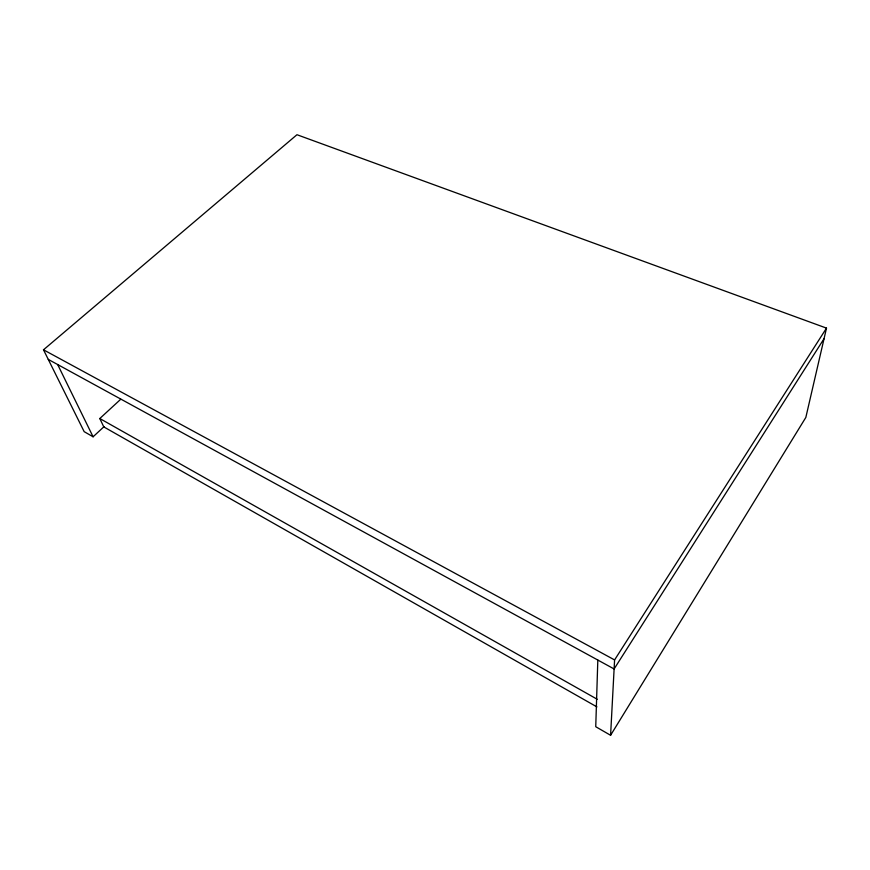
<?xml version="1.0" encoding="UTF-8"?>
<svg xmlns="http://www.w3.org/2000/svg" width="870" height="870" viewBox="0 0 870 870"><rect width="100%" height="100%" fill="white"/><g stroke="black" fill="none" stroke-linecap="round" stroke-linejoin="round"><path stroke-width="1.3" d="M597.82 660.058L595.743 726.722L610.588 735.28L805.837 417.437L826.5 328.12L296.964 134.719L43.5 349.805L84.162 431.65L93.09 436.794L104.03 426.648M610.588 735.28L614.59 659.928L826.5 328.12M824.064 338.658L614.111 668.965L48.274 359.408M596.94 706.908L103.769 426.887L99.8 418.524L120.767 399.221M43.5 349.805L614.59 659.928M99.8 418.524L597.266 699.284M57.659 364.541L93.09 436.794"/></g></svg>
